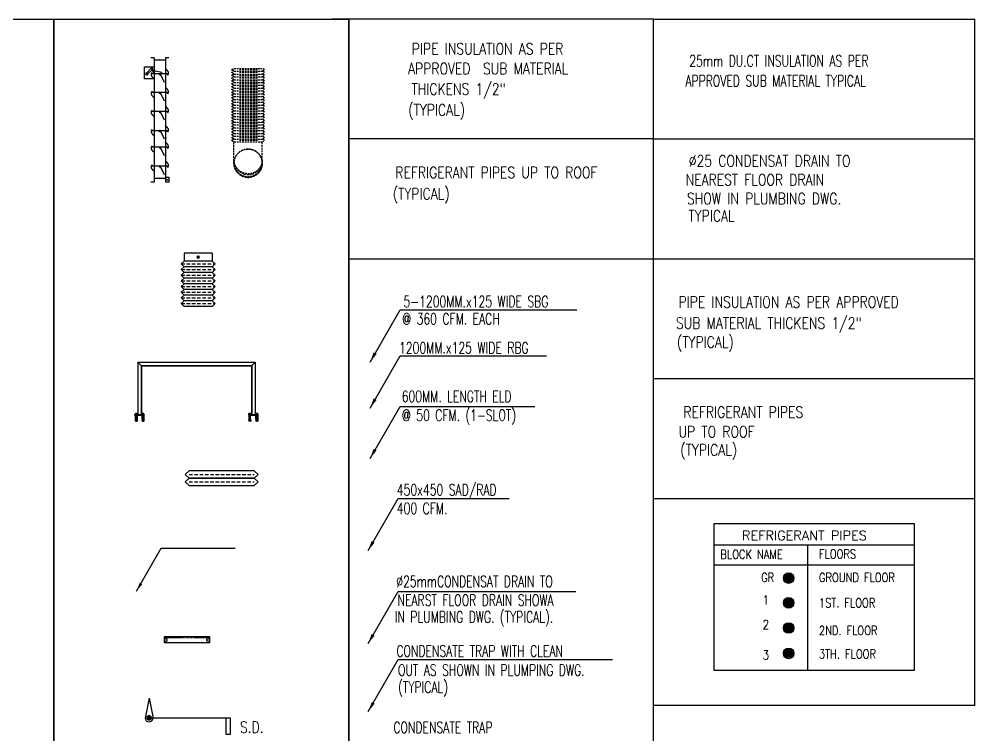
# Model space of a CAD drawing. Extents: x 462150 to 608263, y 35809 to 85242.
# Drawn here: x 589503 to 597953, y 74750 to 81073 of the extents above; entities that cross this region are included whole.
import ezdxf

# ---------------------------------------------------------------- set-up
doc = ezdxf.new("R2010")
doc.units = 0
doc.header["$LTSCALE"] = 500
doc.header["$MEASUREMENT"] = 0
for name, pattern in [('CENTER2', [1.125, 0.75, -0.125, 0.125, -0.125]), ('HIDDEN', [0.375, 0.25, -0.125]), ('HIDDEN2', [4.7625, 3.175, -1.5875])]:
    doc.linetypes.add(name, pattern=pattern)
for name, color, linetype in [('3-SUPPLY-DUCT', 3, 'Continuous'), ('6-RETURN-DUCT', 6, 'Continuous'), ('61-DUCT SUPPORT', 61, 'Continuous'), ('AC-TEXT', 7, 'Continuous'), ('AC.REF.1ST.', 200, 'Continuous'), ('AC.REF.2ND.', 100, 'Continuous'), ('AC.REF.3RD.', 146, 'Continuous'), ('AC.REF.GR.', 222, 'Continuous'), ('AC.S.D.', 41, 'Continuous'), ('GROUND FLOOR$0$AC-LEADER', 7, 'Continuous'), ('PL-W-TEXT', 7, 'Continuous'), ('SECOND fainl$0$AC-LEADER', 7, 'Continuous')]:
    doc.layers.add(name, color=color, linetype=linetype)
doc.styles.add('FF-LOOP', font='romanc.shx', dxfattribs={"height": 2})
doc.styles.add('GROUND FLOOR$0$ROMANS', font='ROMANS.shx', dxfattribs={"width": 0.8, "height": 100})
doc.styles.add('ROMANS', font='romans.shx', dxfattribs={"width": 0.8, "height": 100})
doc.styles.add('SECOND fainl$0$ROMANS', font='ROMANS.shx', dxfattribs={"width": 0.7, "height": 100})
doc.dimstyles.new('GROUND FLOOR$0$DIM-100', dxfattribs={"dimscale": 100, "dimtxt": 1, "dimasz": 0.9, "dimexe": 0.3, "dimexo": 0.3, "dimgap": 0.3, "dimtad": 1, "dimdec": 0, "dimrnd": 10, "dimzin": 0, "dimdsep": 46, "dimtxsty": 'GROUND FLOOR$0$ROMANS', "dimcen": 0, "dimdle": 2, "dimclrd": 30, "dimclre": 30, "dimclrt": 7, "dimadec": 0, "dimazin": 0, "dimtfac": 1, "dimtdec": 0, "dimtix": 1, "dimtmove": 2, "dimatfit": 3, "dimfxl": 100, "dimtolj": 1, "dimtzin": 0, "dimarcsym": 0})
doc.dimstyles.new('SECOND fainl$0$DIM-100', dxfattribs={"dimscale": 100, "dimtxt": 100, "dimasz": 0.9, "dimexe": 0.3, "dimexo": 0.3, "dimgap": 0.3, "dimtad": 1, "dimdec": 0, "dimrnd": 10, "dimzin": 0, "dimdsep": 46, "dimtxsty": 'SECOND fainl$0$ROMANS', "dimcen": 0, "dimdle": 2, "dimclrd": 30, "dimclre": 30, "dimclrt": 7, "dimadec": 0, "dimazin": 0, "dimtfac": 1, "dimtdec": 0, "dimtix": 1, "dimtmove": 2, "dimatfit": 3, "dimfxl": 100, "dimtolj": 1, "dimtzin": 0, "dimarcsym": 0})

# ---------------------------------------------------------------- blocks, each defined once
blk = doc.blocks.new('GR')
at = {"layer": 'AC.REF.GR.'}
blk.add_hatch(color=256, dxfattribs=at).paths.add_polyline_path([(-37.3, 0, 1), (37.3, 0, 1)])
for radius in [46.8, 37.3]:
    blk.add_circle((0, 0), radius, dxfattribs=at)
blk = doc.blocks.new('1')
at = {"layer": 'AC.REF.1ST.'}
blk.add_hatch(color=256, dxfattribs=at).paths.add_polyline_path([(-37.3, 0, 1), (37.3, 0, 1)])
for radius in [46.8, 37.3]:
    blk.add_circle((0, 0), radius, dxfattribs=at)
blk = doc.blocks.new('2')
at = {"layer": 'AC.REF.2ND.'}
blk.add_hatch(color=256, dxfattribs=at).paths.add_polyline_path([(-37.3, 0, 1), (37.3, 0, 1)])
for radius in [46.8, 37.3]:
    blk.add_circle((0, 0), radius, dxfattribs=at)
blk = doc.blocks.new('3')
at = {"layer": 'AC.REF.3RD.'}
blk.add_hatch(color=256, dxfattribs=at).paths.add_polyline_path([(-37.3, 0, 1), (37.3, 0, 1)])
for radius in [46.8, 37.3]:
    blk.add_circle((0, 0), radius, dxfattribs=at)
blk = doc.blocks.new('*U182')
at = {"color": 13, "linetype": 'HIDDEN', "ltscale": 0.25}
for p, q in [((-32.8, 368.4), (-32.7, -207.8)), ((32.9, 367.7), (32.8, -208.5))]:
    blk.add_line(p, q, dxfattribs=at)
at = {"color": 12, "linetype": 'Continuous'}
for points in [[(-32.8, -241.6), (-0.1, -207.8), (0.1, 368.4), (-32.8, 402.2), (-65.6, 368.4), (-65.4, -207.8), (-32.8, -241.6)], [(32.7, -242.3), (65.4, -208.5), (65.4, 367.7), (32.7, 401.5), (0.1, 368.4), (-0.1, -208.5), (32.7, -242.3)]]:
    blk.add_lwpolyline(points, dxfattribs=at)
blk = doc.blocks.new('*U184')
at = {"color": 9, "linetype": 'HIDDEN2', "ltscale": 0.005}
blk.add_line((-4.8, 21.2), (400, 21.2), dxfattribs=at)
at = {"color": 9, "linetype": 'Continuous'}
for points in [[(-4.8, -21.2), (400, -21.2), (400, 28.8), (-4.8, 28.8)], [(22.6, 7.2), (10.2, 14.3), (-2.2, 7.2), (-2.2, -7.2), (10.2, -14.3), (22.6, -7.2)], [(372.6, 7.2), (385, 14.3), (397.4, 7.2), (397.4, -7.2), (385, -14.3), (372.6, -7.2)]]:
    blk.add_lwpolyline(points, close=True, dxfattribs=at)
blk = doc.blocks.new('*U187')
at = {"layer": '61-DUCT SUPPORT', "color": 9, "ltscale": 0.5}
for p, q in [((-595.1, 30), (-595.1, -434.9)), ((-595.1, 30), (442.4, 30)), ((-565.1, 0), (-595.1, 30)), ((-565.1, 0), (-565.1, -434.9)), ((-565.1, 0), (412.4, 0)), ((412.4, 0), (442.4, 30)), ((442.4, 30), (442.4, -434.9)), ((-561.7, -3.3), (-561.8, -434.9)), ((-561.7, -3.3), (412.4, -3.3)), ((409.1, -3.3), (409.1, -434.9)), ((412.4, 0), (412.4, -434.9)), ((-608.4, -419.9), (-608.4, -498.4)), ((-548.8, -419.9), (-548.8, -498.4)), ((-623.9, -434.8), (-623.9, -439.2)), ((-623.9, -434.8), (-604.4, -434.9)), ((-623.9, -439.2), (-613.5, -439.2)), ((-617.1, -485.5), (-618.5, -493.5)), ((-618.5, -493.5), (-615.5, -490.4)), ((-616.7, -482.2), (-617.5, -485.5)), ((-599.3, -485.5), (-617.5, -485.5)), ((-616.4, -479), (-617.1, -482.2)), ((-599.7, -482.2), (-617.1, -482.2)), ((-616, -475.7), (-616.7, -479)), ((-616.7, -479), (-600, -479)), ((-616.4, -431.7), (-616.4, -425.1)), ((-614.3, -431.7), (-616.4, -431.7)), ((-616.4, -475.7), (-616.4, -446)), ((-600.4, -446), (-616.4, -446)), ((-600.4, -475.7), (-616.4, -475.7)), ((-600.4, -479), (-616.4, -479)), ((-615.5, -490.4), (-612.3, -492.8)), ((-602.3, -424.1), (-614.5, -424.1)), ((-602.5, -431.7), (-614.3, -431.7)), ((-612.8, -475.7), (-614.1, -492.9)), ((-613.5, -432.4), (-613.5, -445.1)), ((-613.5, -432.7), (-613.5, -432.7)), ((-613.5, -432.7), (-613.5, -432.7)), ((-612.8, -445.1), (-613.5, -445.9)), ((-603.2, -445.1), (-613.5, -445.1)), ((-603.2, -445.1), (-613.5, -445.9)), ((-613.5, -445.9), (-612.8, -446.6)), ((-612.8, -446.6), (-613.5, -447.3)), ((-603.2, -446.6), (-613.5, -447.3)), ((-613.5, -447.3), (-612.8, -448)), ((-612.8, -448), (-613.5, -448.8)), ((-603.2, -448), (-613.5, -448.8)), ((-613.5, -448.8), (-612.8, -449.5)), ((-612.8, -449.5), (-613.5, -450.2)), ((-603.2, -449.5), (-613.5, -450.2)), ((-613.5, -450.2), (-612.8, -451)), ((-612.8, -451), (-613.5, -451.7)), ((-603.2, -451), (-613.5, -451.7)), ((-613.5, -451.7), (-612.8, -452.4)), ((-612.8, -452.4), (-613.5, -453.1)), ((-603.2, -452.4), (-613.5, -453.1)), ((-613.5, -453.1), (-612.8, -453.9)), ((-612.8, -453.9), (-613.5, -454.6)), ((-603.2, -453.9), (-613.5, -454.6)), ((-613.5, -454.6), (-612.8, -455.3)), ((-612.8, -455.3), (-613.5, -456)), ((-603.2, -455.3), (-613.5, -456)), ((-613.5, -456), (-612.8, -456.8)), ((-612.8, -456.8), (-613.5, -457.5)), ((-603.2, -456.8), (-613.5, -457.5)), ((-613.5, -457.5), (-612.8, -458.2)), ((-612.8, -458.2), (-613.5, -458.9)), ((-603.2, -458.2), (-613.5, -458.9)), ((-613.5, -458.9), (-612.8, -459.7)), ((-604, -445.9), (-612.8, -446.6)), ((-604, -447.3), (-612.8, -448)), ((-604, -448.8), (-612.8, -449.5)), ((-604, -450.2), (-612.8, -451)), ((-604, -451.7), (-612.8, -452.4)), ((-604, -453.1), (-612.8, -453.9)), ((-604, -454.6), (-612.8, -455.3)), ((-604, -456), (-612.8, -456.8)), ((-604, -457.5), (-612.8, -458.2)), ((-604, -458.9), (-612.8, -459.7)), ((-612.8, -459.7), (-612.8, -474.6)), ((-612.8, -459.7), (-604, -459.7)), ((-612.8, -474.6), (-612.8, -475.7)), ((-612.4, -431.7), (-612.4, -425.1)), ((-612.3, -492.8), (-610.2, -488.6)), ((-604.7, -473.9), (-612.1, -473.9)), ((-610.2, -488.6), (-608.8, -470.8)), ((-608, -470.8), (-608.8, -470.8)), ((-606.6, -488.6), (-608, -470.8)), ((-604.4, -492.8), (-606.6, -488.6)), ((-604.4, -431.7), (-604.4, -425.1)), ((-604.4, -434.9), (-537.1, -434.9)), ((-601.3, -490.4), (-604.4, -492.8)), ((-603.2, -445.1), (-604, -445.9)), ((-604, -445.9), (-603.2, -446.6)), ((-603.2, -446.6), (-604, -447.3)), ((-604, -447.3), (-603.2, -448)), ((-603.2, -448), (-604, -448.8)), ((-604, -448.8), (-603.2, -449.5)), ((-603.2, -449.5), (-604, -450.2)), ((-604, -450.2), (-603.2, -451)), ((-603.2, -451), (-604, -451.7)), ((-604, -451.7), (-603.2, -452.4)), ((-603.2, -452.4), (-604, -453.1)), ((-604, -453.1), (-603.2, -453.9)), ((-603.2, -453.9), (-604, -454.6)), ((-604, -454.6), (-603.2, -455.3)), ((-603.2, -455.3), (-604, -456)), ((-604, -456), (-603.2, -456.8)), ((-603.2, -456.8), (-604, -457.5)), ((-604, -457.5), (-603.2, -458.2)), ((-603.2, -458.2), (-604, -458.9)), ((-604, -458.9), (-604, -459.7)), ((-604, -459.7), (-604, -475.7)), ((-604, -474.6), (-604, -475.7)), ((-604, -475.7), (-602.6, -492.9)), ((-603.2, -432.4), (-603.2, -445.1)), ((-603.2, -438.8), (-554, -438.8)), ((-603.2, -445.1), (-603.2, -445.1)), ((-600.4, -431.7), (-602.5, -431.7)), ((-598.2, -493.5), (-601.3, -490.4)), ((-600.8, -475.7), (-600, -479)), ((-600.4, -431.7), (-600.4, -425.1)), ((-600.4, -446), (-600.4, -475.7)), ((-600.4, -479), (-599.7, -482.2)), ((-600, -482.2), (-599.3, -485.5)), ((-599.7, -485.5), (-598.2, -493.5)), ((-557.5, -485.5), (-559, -493.5)), ((-559, -493.5), (-555.9, -490.4)), ((-557.2, -482.2), (-557.9, -485.5)), ((-539.7, -485.5), (-557.9, -485.5)), ((-556.8, -479), (-557.5, -482.2)), ((-540.1, -482.2), (-557.5, -482.2)), ((-556.4, -475.7), (-557.2, -479)), ((-557.2, -479), (-540.5, -479)), ((-556.8, -431.7), (-556.8, -425.1)), ((-554.7, -431.7), (-556.8, -431.7)), ((-556.8, -475.7), (-556.8, -446)), ((-540.8, -446), (-556.8, -446)), ((-540.8, -475.7), (-556.8, -475.7)), ((-540.8, -479), (-556.8, -479)), ((-555.9, -490.4), (-552.8, -492.8)), ((-542.7, -424.1), (-554.9, -424.1)), ((-542.9, -431.7), (-554.7, -431.7)), ((-553.2, -475.7), (-554.6, -492.9)), ((-554, -432.4), (-554, -445.1)), ((-554, -432.7), (-554, -432.7)), ((-554, -432.7), (-554, -432.7)), ((-553.2, -445.1), (-554, -445.9)), ((-543.7, -445.1), (-554, -445.1)), ((-543.7, -445.1), (-554, -445.9)), ((-554, -445.9), (-553.2, -446.6)), ((-553.2, -446.6), (-554, -447.3)), ((-543.7, -446.6), (-554, -447.3)), ((-554, -447.3), (-553.2, -448)), ((-553.2, -448), (-554, -448.8)), ((-543.7, -448), (-554, -448.8)), ((-554, -448.8), (-553.2, -449.5)), ((-553.2, -449.5), (-554, -450.2)), ((-543.7, -449.5), (-554, -450.2)), ((-554, -450.2), (-553.2, -451)), ((-553.2, -451), (-554, -451.7)), ((-543.7, -451), (-554, -451.7)), ((-554, -451.7), (-553.2, -452.4)), ((-553.2, -452.4), (-554, -453.1)), ((-543.7, -452.4), (-554, -453.1)), ((-554, -453.1), (-553.2, -453.9)), ((-553.2, -453.9), (-554, -454.6)), ((-543.7, -453.9), (-554, -454.6)), ((-554, -454.6), (-553.2, -455.3)), ((-553.2, -455.3), (-554, -456)), ((-543.7, -455.3), (-554, -456)), ((-554, -456), (-553.2, -456.8)), ((-553.2, -456.8), (-554, -457.5)), ((-543.7, -456.8), (-554, -457.5)), ((-554, -457.5), (-553.2, -458.2)), ((-553.2, -458.2), (-554, -458.9)), ((-543.7, -458.2), (-554, -458.9)), ((-554, -458.9), (-553.2, -459.7)), ((-544.4, -445.9), (-553.2, -446.6)), ((-544.4, -447.3), (-553.2, -448)), ((-544.4, -448.8), (-553.2, -449.5)), ((-544.4, -450.2), (-553.2, -451)), ((-544.4, -451.7), (-553.2, -452.4)), ((-544.4, -453.1), (-553.2, -453.9)), ((-544.4, -454.6), (-553.2, -455.3)), ((-544.4, -456), (-553.2, -456.8)), ((-544.4, -457.5), (-553.2, -458.2)), ((-544.4, -458.9), (-553.2, -459.7)), ((-553.2, -459.7), (-553.2, -474.6)), ((-553.2, -459.7), (-544.4, -459.7)), ((-553.2, -474.6), (-553.2, -475.7)), ((-552.8, -431.7), (-552.8, -425.1)), ((-552.8, -492.8), (-550.6, -488.6)), ((-545.1, -473.9), (-552.5, -473.9)), ((-550.6, -488.6), (-549.2, -470.8)), ((-548.4, -470.8), (-549.2, -470.8)), ((-547, -488.6), (-548.4, -470.8)), ((-544.9, -492.8), (-547, -488.6)), ((-541.7, -490.4), (-544.9, -492.8)), ((-544.8, -431.7), (-544.8, -425.1)), ((-543.7, -445.1), (-544.4, -445.9)), ((-544.4, -445.9), (-543.7, -446.6)), ((-543.7, -446.6), (-544.4, -447.3)), ((-544.4, -447.3), (-543.7, -448)), ((-543.7, -448), (-544.4, -448.8)), ((-544.4, -448.8), (-543.7, -449.5)), ((-543.7, -449.5), (-544.4, -450.2)), ((-544.4, -450.2), (-543.7, -451)), ((-543.7, -451), (-544.4, -451.7)), ((-544.4, -451.7), (-543.7, -452.4)), ((-543.7, -452.4), (-544.4, -453.1)), ((-544.4, -453.1), (-543.7, -453.9)), ((-543.7, -453.9), (-544.4, -454.6)), ((-544.4, -454.6), (-543.7, -455.3)), ((-543.7, -455.3), (-544.4, -456)), ((-544.4, -456), (-543.7, -456.8)), ((-543.7, -456.8), (-544.4, -457.5)), ((-544.4, -457.5), (-543.7, -458.2)), ((-543.7, -458.2), (-544.4, -458.9)), ((-544.4, -458.9), (-544.4, -459.7)), ((-544.4, -459.7), (-544.4, -475.7)), ((-544.4, -474.6), (-544.4, -475.7)), ((-544.4, -475.7), (-543, -492.9)), ((-543.7, -432.4), (-543.7, -445.1)), ((-537.1, -439.2), (-543.7, -439.2)), ((-543.7, -445.1), (-543.7, -445.1)), ((-540.8, -431.7), (-542.9, -431.7)), ((-538.7, -493.5), (-541.7, -490.4)), ((-541.2, -475.7), (-540.5, -479)), ((-540.8, -431.7), (-540.8, -425.1)), ((-540.8, -446), (-540.8, -475.7)), ((-540.8, -479), (-540.1, -482.2)), ((-540.5, -482.2), (-539.7, -485.5)), ((-540.1, -485.5), (-538.7, -493.5)), ((-537.1, -434.9), (-537.1, -439.2)), ((382.5, -434.9), (382.5, -439.2)), ((382.5, -434.9), (469, -434.9)), ((382.5, -439.2), (389.2, -439.2)), ((385.7, -485.5), (384.2, -493.5)), ((384.2, -493.5), (387.3, -490.4)), ((386, -482.2), (385.3, -485.5)), ((385.3, -485.5), (403.5, -485.5)), ((386.4, -479), (385.7, -482.2)), ((385.7, -482.2), (403.1, -482.2)), ((386.8, -475.7), (386, -479)), ((402.7, -479), (386, -479)), ((386.4, -431.7), (386.4, -425.2)), ((386.4, -431.7), (388.5, -431.7)), ((386.4, -446), (386.4, -475.7)), ((386.4, -446), (402.4, -446)), ((386.4, -475.7), (402.4, -475.7)), ((386.4, -479), (402.4, -479)), ((387.3, -490.4), (390.5, -492.8)), ((388.3, -424.1), (400.5, -424.1)), ((388.5, -431.7), (400.3, -431.7)), ((390, -475.7), (388.6, -493)), ((389.2, -432.4), (389.2, -445.2)), ((389.2, -445.2), (389.2, -445.2)), ((389.2, -445.2), (390, -445.9)), ((389.2, -445.2), (399.5, -445.2)), ((389.2, -445.2), (399.5, -445.9)), ((390, -445.9), (389.2, -446.6)), ((389.2, -446.6), (390, -447.3)), ((389.2, -446.6), (399.5, -447.3)), ((390, -447.3), (389.2, -448.1)), ((389.2, -448.1), (390, -448.8)), ((389.2, -448.1), (399.5, -448.8)), ((390, -448.8), (389.2, -449.5)), ((389.2, -449.5), (390, -450.2)), ((389.2, -449.5), (399.5, -450.2)), ((390, -450.2), (389.2, -451)), ((389.2, -451), (390, -451.7)), ((389.2, -451), (399.5, -451.7)), ((390, -451.7), (389.2, -452.4)), ((389.2, -452.4), (390, -453.1)), ((389.2, -452.4), (399.5, -453.1)), ((390, -453.1), (389.2, -453.9)), ((389.2, -453.9), (390, -454.6)), ((389.2, -453.9), (399.5, -454.6)), ((390, -454.6), (389.2, -455.3)), ((389.2, -455.3), (390, -456)), ((389.2, -455.3), (399.5, -456)), ((390, -456), (389.2, -456.8)), ((389.2, -456.8), (390, -457.5)), ((389.2, -456.8), (399.5, -457.5)), ((390, -457.5), (389.2, -458.2)), ((389.2, -458.2), (390, -459)), ((389.2, -458.2), (399.5, -459)), ((390, -445.9), (398.8, -446.6)), ((390, -447.3), (398.8, -448.1)), ((390, -448.8), (398.8, -449.5)), ((390, -450.2), (398.8, -451)), ((390, -451.7), (398.8, -452.4)), ((390, -453.1), (398.8, -453.9)), ((390, -454.6), (398.8, -455.3)), ((390, -456), (398.8, -456.8)), ((390, -457.5), (398.8, -458.2)), ((390, -459), (390, -459.7)), ((390, -459), (398.8, -459.7)), ((390, -459.7), (390, -475.7)), ((398.8, -459.7), (390, -459.7)), ((390, -474.6), (390, -475.7)), ((390.4, -431.7), (390.4, -425.2)), ((390.5, -492.8), (392.6, -488.6)), ((390.7, -473.9), (398.1, -473.9)), ((392.6, -488.6), (394, -470.8)), ((394, -470.8), (394.8, -470.8)), ((394.4, -424.1), (394.4, -498.4)), ((396.2, -488.6), (394.8, -470.8)), ((398.3, -492.8), (396.2, -488.6)), ((401.5, -490.4), (398.3, -492.8)), ((398.4, -431.7), (398.4, -425.2)), ((398.8, -445.2), (399.5, -445.9)), ((399.5, -445.9), (398.8, -446.6)), ((398.8, -446.6), (399.5, -447.3)), ((399.5, -447.3), (398.8, -448.1)), ((398.8, -448.1), (399.5, -448.8)), ((399.5, -448.8), (398.8, -449.5)), ((398.8, -449.5), (399.5, -450.2)), ((399.5, -450.2), (398.8, -451)), ((398.8, -451), (399.5, -451.7)), ((399.5, -451.7), (398.8, -452.4)), ((398.8, -452.4), (399.5, -453.1)), ((399.5, -453.1), (398.8, -453.9)), ((398.8, -453.9), (399.5, -454.6)), ((399.5, -454.6), (398.8, -455.3)), ((398.8, -455.3), (399.5, -456)), ((399.5, -456), (398.8, -456.8)), ((398.8, -456.8), (399.5, -457.5)), ((399.5, -457.5), (398.8, -458.2)), ((398.8, -458.2), (399.5, -459)), ((399.5, -459), (398.8, -459.7)), ((398.8, -459.7), (398.8, -474.6)), ((398.8, -474.6), (398.8, -475.7)), ((398.8, -475.7), (400.2, -493)), ((399.5, -432.4), (399.5, -445.2)), ((399.5, -432.7), (399.5, -432.7)), ((399.5, -432.7), (399.5, -432.7)), ((399.5, -439.2), (451.9, -439.2)), ((400.3, -431.7), (402.4, -431.7)), ((404.5, -493.5), (401.5, -490.4)), ((402, -475.7), (402.7, -479)), ((402.4, -431.7), (402.4, -425.2)), ((402.4, -475.7), (402.4, -446)), ((402.4, -479), (403.1, -482.2)), ((402.7, -482.2), (403.5, -485.5)), ((403.1, -485.5), (404.5, -493.5)), ((448.4, -485.5), (446.9, -493.5)), ((446.9, -493.5), (449.9, -490.4)), ((448.7, -482.2), (448, -485.5)), ((466.1, -485.5), (448, -485.5)), ((449.1, -479), (448.4, -482.2)), ((465.8, -482.2), (448.4, -482.2)), ((449.4, -475.7), (448.7, -479)), ((448.7, -479), (465.4, -479)), ((449.1, -431.7), (449.1, -425.2)), ((451.2, -431.7), (449.1, -431.7)), ((449.1, -475.7), (449.1, -446)), ((465.1, -446), (449.1, -446)), ((465.1, -475.7), (449.1, -475.7)), ((465.1, -479), (449.1, -479)), ((449.9, -490.4), (453.1, -492.8)), ((463.2, -424.1), (451, -424.1)), ((462.9, -431.7), (451.2, -431.7)), ((452.7, -475.7), (451.3, -493)), ((451.9, -432.4), (451.9, -445.2)), ((451.9, -432.7), (451.9, -432.7)), ((451.9, -432.7), (451.9, -432.7)), ((452.7, -445.2), (451.9, -445.9)), ((462.2, -445.2), (451.9, -445.2)), ((462.2, -445.2), (451.9, -445.9)), ((451.9, -445.9), (452.7, -446.6)), ((452.7, -446.6), (451.9, -447.3)), ((462.2, -446.6), (451.9, -447.3)), ((451.9, -447.3), (452.7, -448.1)), ((452.7, -448.1), (451.9, -448.8)), ((462.2, -448.1), (451.9, -448.8)), ((451.9, -448.8), (452.7, -449.5)), ((452.7, -449.5), (451.9, -450.2)), ((462.2, -449.5), (451.9, -450.2)), ((451.9, -450.2), (452.7, -451)), ((452.7, -451), (451.9, -451.7)), ((462.2, -451), (451.9, -451.7)), ((451.9, -451.7), (452.7, -452.4)), ((452.7, -452.4), (451.9, -453.1)), ((462.2, -452.4), (451.9, -453.1)), ((451.9, -453.1), (452.7, -453.9)), ((452.7, -453.9), (451.9, -454.6)), ((462.2, -453.9), (451.9, -454.6)), ((451.9, -454.6), (452.7, -455.3)), ((452.7, -455.3), (451.9, -456)), ((462.2, -455.3), (451.9, -456)), ((451.9, -456), (452.7, -456.8)), ((452.7, -456.8), (451.9, -457.5)), ((462.2, -456.8), (451.9, -457.5)), ((451.9, -457.5), (452.7, -458.2)), ((452.7, -458.2), (451.9, -459)), ((462.2, -458.2), (451.9, -459)), ((451.9, -459), (452.7, -459.7)), ((461.5, -445.9), (452.7, -446.6)), ((461.5, -447.3), (452.7, -448.1)), ((461.5, -448.8), (452.7, -449.5)), ((461.5, -450.2), (452.7, -451)), ((461.5, -451.7), (452.7, -452.4)), ((461.5, -453.1), (452.7, -453.9)), ((461.5, -454.6), (452.7, -455.3)), ((461.5, -456), (452.7, -456.8)), ((461.5, -457.5), (452.7, -458.2)), ((461.5, -459), (452.7, -459.7)), ((452.7, -459.7), (452.7, -474.6)), ((452.7, -459.7), (461.5, -459.7)), ((452.7, -474.6), (452.7, -475.7)), ((453.1, -431.7), (453.1, -425.2)), ((453.1, -492.8), (455.3, -488.6)), ((460.8, -473.9), (453.4, -473.9)), ((455.3, -488.6), (456.7, -470.8)), ((457.5, -470.8), (456.7, -470.8)), ((457.1, -424.1), (457.1, -498.4)), ((458.9, -488.6), (457.5, -470.8)), ((461, -492.8), (458.9, -488.6)), ((464.2, -490.4), (461, -492.8)), ((461.1, -431.7), (461.1, -425.2)), ((462.2, -445.2), (461.5, -445.9)), ((461.5, -445.9), (462.2, -446.6)), ((462.2, -446.6), (461.5, -447.3)), ((461.5, -447.3), (462.2, -448.1)), ((462.2, -448.1), (461.5, -448.8)), ((461.5, -448.8), (462.2, -449.5)), ((462.2, -449.5), (461.5, -450.2)), ((461.5, -450.2), (462.2, -451)), ((462.2, -451), (461.5, -451.7)), ((461.5, -451.7), (462.2, -452.4)), ((462.2, -452.4), (461.5, -453.1)), ((461.5, -453.1), (462.2, -453.9)), ((462.2, -453.9), (461.5, -454.6)), ((461.5, -454.6), (462.2, -455.3)), ((462.2, -455.3), (461.5, -456)), ((461.5, -456), (462.2, -456.8)), ((462.2, -456.8), (461.5, -457.5)), ((461.5, -457.5), (462.2, -458.2)), ((462.2, -458.2), (461.5, -459)), ((461.5, -459), (461.5, -459.7)), ((461.5, -459.7), (461.5, -475.7)), ((461.5, -474.6), (461.5, -475.7)), ((461.5, -475.7), (462.8, -493)), ((462.2, -432.4), (462.2, -445.2)), ((462.2, -438.8), (469, -438.8)), ((462.2, -445.2), (462.2, -445.2)), ((465.1, -431.7), (462.9, -431.7)), ((467.2, -493.5), (464.2, -490.4)), ((464.7, -475.7), (465.4, -479)), ((465.1, -431.7), (465.1, -425.2)), ((465.1, -446), (465.1, -475.7)), ((465.1, -479), (465.8, -482.2)), ((465.4, -482.2), (466.1, -485.5)), ((465.8, -485.5), (467.2, -493.5)), ((469, -434.9), (469, -438.8))]:
    blk.add_line(p, q, dxfattribs=at)
for centre, radius, start, end in [((-614.4, -426.4, 44062.2), 2.37, 32.66849, 147.33151), ((-614.3, -432.4, 44062.2), 0.726, 0, 90), ((-613.4, -493, 44062.2), 0.726, 175.54228, 249.20331), ((-612.1, -474.6, 44062.2), 0.726, 90, 180), ((-608.4, -431.9, 44062.2), 7.86, 59.48976, 120.51024), ((-604.7, -474.6, 44062.2), 0.726, 0, 90), ((-602.4, -426.4, 44062.2), 2.37, 32.66849, 147.33151), ((-602.5, -432.4, 44062.2), 0.726, 90, 180), ((-603.3, -493, 44062.2), 0.726, 290.79669, 4.45772), ((-554.8, -426.4, 44062.1), 2.37, 32.66849, 147.33151), ((-554.7, -432.4, 44062.1), 0.726, 0, 90), ((-553.9, -493, 44062.1), 0.726, 175.54228, 249.20331), ((-552.5, -474.6, 44062.1), 0.726, 90, 180), ((-548.8, -431.9, 44062.1), 7.86, 59.48976, 120.51024), ((-545.1, -474.6, 44062.1), 0.726, 0, 90), ((-542.8, -426.4, 44062.1), 2.37, 32.66849, 147.33151), ((-542.9, -432.4, 44062.1), 0.726, 90, 180), ((-543.8, -493, 44062.1), 0.726, 290.79669, 4.45772), ((388.4, -426.4, 44062.1), 2.37, 32.66849, 147.33151), ((388.5, -432.4, 44062.1), 0.726, 0, 90), ((389.3, -493, 44062.1), 0.726, 175.54228, 249.20331), ((390.7, -474.6, 44062.1), 0.726, 90, 180), ((394.4, -431.9, 44062.1), 7.86, 59.48976, 120.51024), ((398.1, -474.6, 44062.1), 0.726, 0, 90), ((400.4, -426.4, 44062.1), 2.37, 32.66849, 147.33151), ((400.3, -432.4, 44062.1), 0.726, 90, 180), ((399.4, -493, 44062.1), 0.726, 290.79669, 4.45772), ((451.1, -426.4, 44062.1), 2.37, 32.66849, 147.33151), ((451.2, -432.4, 44062.1), 0.726, 0, 90), ((452, -493, 44062.1), 0.726, 175.54228, 249.20331), ((453.4, -474.6, 44062.1), 0.726, 90, 180), ((457.1, -431.9, 44062.1), 7.86, 59.48976, 120.51024), ((460.8, -474.6, 44062.1), 0.726, 0, 90), ((463.1, -426.4, 44062.1), 2.37, 32.66849, 147.33151), ((462.9, -432.4, 44062.1), 0.726, 90, 180), ((462.1, -493, 44062.1), 0.726, 290.79669, 4.45772)]:
    blk.add_arc(centre, radius, start, end, dxfattribs=at)
blk = doc.blocks.new('*U190')
at = {"color": 12}
for p, q in [((322694.3, 20047.7), (322443.9, 20047.7)), ((322443.9, 20047.7), (322443.9, 19978.4)), ((322694.3, 20047.7), (322694.2, 19978.4)), ((322443.9, 19978.4), (322419, 19953.5)), ((322419, 19953.5), (322443.9, 19928.4)), ((322694.2, 19978.4), (322443.9, 19978.4)), ((322694.2, 19978.4), (322719.1, 19953.5)), ((322719.1, 19953.5), (322694.2, 19928.4)), ((322443.9, 19928.4), (322419, 19903.5)), ((322419, 19903.5), (322443.9, 19878.4)), ((322443.9, 19878.4), (322419, 19853.5)), ((322694.2, 19928.4), (322443.9, 19928.4)), ((322694.2, 19928.4), (322443.9, 19928.4)), ((322694.2, 19878.4), (322443.9, 19878.4)), ((322694.2, 19878.4), (322443.9, 19878.4)), ((322694.2, 19928.4), (322719.1, 19903.5)), ((322719.1, 19903.5), (322694.2, 19878.4)), ((322694.2, 19878.4), (322719.1, 19853.5)), ((322419, 19853.5), (322443.9, 19828.4)), ((322443.9, 19828.4), (322419, 19803.5)), ((322419, 19803.5), (322443.9, 19778.4)), ((322443.9, 19778.4), (322419, 19753.5)), ((322694.2, 19828.4), (322443.9, 19828.4)), ((322694.2, 19828.4), (322443.9, 19828.4)), ((322694.2, 19778.4), (322443.9, 19778.4)), ((322694.2, 19778.4), (322443.9, 19778.4)), ((322719.1, 19853.5), (322694.2, 19828.4)), ((322694.2, 19828.4), (322719.1, 19803.5)), ((322719.1, 19803.5), (322694.2, 19778.4)), ((322694.2, 19778.4), (322719.1, 19753.5)), ((322419, 19753.5), (322443.9, 19728.4)), ((322443.9, 19728.4), (322419, 19703.5)), ((322419, 19703.5), (322443.9, 19678.4)), ((322694.2, 19728.4), (322443.9, 19728.4)), ((322694.2, 19728.4), (322443.9, 19728.4)), ((322719.1, 19753.5), (322694.2, 19728.4)), ((322694.2, 19728.4), (322719.1, 19703.5)), ((322719.1, 19703.5), (322694.2, 19678.4)), ((322443.9, 19678.4), (322419, 19653.5)), ((322419, 19653.5), (322443.9, 19628.4)), ((322443.9, 19628.4), (322419, 19603.5)), ((322419, 19603.5), (322443.9, 19578.4)), ((322694.2, 19678.4), (322443.9, 19678.4)), ((322694.2, 19678.4), (322443.9, 19678.4)), ((322694.2, 19628.4), (322443.9, 19628.4)), ((322694.3, 19628.4), (322443.9, 19628.4)), ((322694.2, 19678.4), (322719.1, 19653.5)), ((322719.1, 19653.5), (322694.2, 19628.4)), ((322719.1, 19603.5), (322694.2, 19578.4)), ((322694.3, 19628.4), (322719.1, 19603.5)), ((322694.2, 19578.4), (322443.9, 19578.4))]:
    blk.add_line(p, q, dxfattribs=at)
at = {"color": 13, "linetype": 'HIDDEN', "ltscale": 0.25}
for p, q in [((322419.1, 19953.6), (322719, 19953.8)), ((322419.1, 19903.6), (322719, 19903.8)), ((322419.1, 19853.6), (322719, 19853.8)), ((322419.1, 19803.6), (322719, 19803.8)), ((322419.1, 19753.6), (322719, 19753.8)), ((322419.1, 19703.6), (322719, 19703.8)), ((322419.1, 19653.6), (322719.1, 19653.8)), ((322419.1, 19603.6), (322719.1, 19603.8))]:
    blk.add_line(p, q, dxfattribs=at)
blk.add_lwpolyline([(322510.7, 20042.2, 0, 0, 0), (322562.4, 20016.4, 15, 15, 1), (322575.8, 20009.7, 15, 15, 1), (322562.4, 20016.4, 0, 0, 0), (322620.7, 19987.2, 0, 0, 0)], format="xyseb", dxfattribs=at)
blk = doc.blocks.new('*U191')
at = {"color": 12, "linetype": 'HIDDEN2', "ltscale": 0.01}
for p, q in [((-124.7, 8.8), (-124.8, -177.1)), ((125.2, 10.8), (125.2, -177.1)), ((-124.8, -177.1), (-145.6, -189.6)), ((-145.6, -189.6), (-125.2, -202.1)), ((-124.8, -202.1), (-145.6, -214.6)), ((-145.6, -214.6), (-125.2, -227.1)), ((-124.8, -227.1), (-145.6, -239.6)), ((-145.6, -239.6), (-125.2, -252.1)), ((-124.8, -252.1), (-145.6, -264.6)), ((124.8, -202.1), (-125.2, -202.1)), ((124.8, -227.1), (-125.2, -227.1)), ((124.8, -252.1), (-125.2, -252.1)), ((125.2, -177.1), (-124.8, -177.1)), ((125.2, -177.1), (-124.8, -177.1)), ((125.2, -202.1), (-124.8, -202.1)), ((125.2, -202.1), (-124.8, -202.1)), ((125.2, -202.1), (-124.8, -202.1)), ((125.2, -227.1), (-124.8, -227.1)), ((125.2, -227.1), (-124.8, -227.1)), ((125.2, -227.1), (-124.8, -227.1)), ((125.2, -252.1), (-124.8, -252.1)), ((125.2, -252.1), (-124.8, -252.1)), ((125.2, -252.1), (-124.8, -252.1)), ((146.1, -189.6), (124.8, -202.1)), ((146.1, -214.6), (124.8, -227.1)), ((146.1, -239.6), (124.8, -252.1)), ((125.2, -177.1), (146.1, -189.6)), ((125.2, -202.1), (146.1, -214.6)), ((125.2, -227.1), (146.1, -239.6)), ((125.2, -252.1), (146.1, -264.6)), ((-145.6, -264.6), (-125.2, -277.1)), ((-124.8, -277.1), (-145.6, -289.6)), ((-145.6, -289.6), (-125.2, -302.1)), ((-124.8, -302.1), (-145.6, -314.6)), ((-145.6, -314.6), (-125.2, -327.1)), ((-124.8, -327.1), (-145.6, -339.6)), ((124.8, -277.1), (-125.2, -277.1)), ((124.8, -302.1), (-125.2, -302.1)), ((124.8, -327.1), (-125.2, -327.1)), ((125.2, -277.1), (-124.8, -277.1)), ((125.2, -277.1), (-124.8, -277.1)), ((125.2, -277.1), (-124.8, -277.1)), ((125.2, -302.1), (-124.8, -302.1)), ((125.2, -302.1), (-124.8, -302.1)), ((125.2, -302.1), (-124.8, -302.1)), ((125.2, -327.1), (-124.8, -327.1)), ((125.2, -327.1), (-124.8, -327.1)), ((125.2, -327.1), (-124.8, -327.1)), ((146.1, -264.6), (124.8, -277.1)), ((146.1, -289.6), (124.8, -302.1)), ((146.1, -314.6), (124.8, -327.1)), ((125.2, -277.1), (146.1, -289.6)), ((125.2, -302.1), (146.1, -314.6)), ((125.2, -327.1), (146.1, -339.6)), ((-145.6, -339.6), (-125.2, -352.1)), ((-124.8, -352.1), (-145.6, -364.6)), ((-145.6, -364.6), (-125.2, -377.1)), ((-124.8, -377.1), (-145.6, -389.6)), ((-145.6, -389.6), (-125.2, -402.1)), ((-124.8, -402.1), (-145.6, -414.6)), ((-145.6, -414.6), (-125.2, -427.1)), ((124.8, -352.1), (-125.2, -352.1)), ((124.8, -377.1), (-125.2, -377.1)), ((124.8, -402.1), (-125.2, -402.1)), ((125.2, -352.1), (-124.8, -352.1)), ((125.2, -352.1), (-124.8, -352.1)), ((125.2, -352.1), (-124.8, -352.1)), ((125.2, -377.1), (-124.8, -377.1)), ((125.2, -377.1), (-124.8, -377.1)), ((125.2, -377.1), (-124.8, -377.1)), ((125.2, -402.1), (-124.8, -402.1)), ((125.2, -402.1), (-124.8, -402.1)), ((125.2, -402.1), (-124.8, -402.1)), ((146.1, -339.6), (124.8, -352.1)), ((146.1, -364.6), (124.8, -377.1)), ((146.1, -389.6), (124.8, -402.1)), ((146.1, -414.6), (124.8, -427.1)), ((125.2, -352.1), (146.1, -364.6)), ((125.2, -377.1), (146.1, -389.6)), ((125.2, -402.1), (146.1, -414.6)), ((-124.8, -427.1), (-145.6, -439.6)), ((-145.6, -439.6), (-125.2, -452.1)), ((-124.8, -452.1), (-145.6, -464.6)), ((-145.6, -464.6), (-125.2, -477.1)), ((-124.8, -477.1), (-145.6, -489.6)), ((-145.6, -489.6), (-125.2, -502.1)), ((-124.8, -502.1), (-145.6, -514.6)), ((124.8, -427.1), (-125.2, -427.1)), ((124.8, -452.1), (-125.2, -452.1)), ((124.8, -477.1), (-125.2, -477.1)), ((124.8, -502.1), (-125.2, -502.1)), ((125.2, -427.1), (-124.8, -427.1)), ((125.2, -427.1), (-124.8, -427.1)), ((125.2, -427.1), (-124.8, -427.1)), ((125.2, -452.1), (-124.8, -452.1)), ((125.2, -452.1), (-124.8, -452.1)), ((125.2, -452.1), (-124.8, -452.1)), ((125.2, -477.1), (-124.8, -477.1)), ((125.2, -477.1), (-124.8, -477.1)), ((125.2, -477.1), (-124.8, -477.1)), ((125.2, -502.1), (-124.8, -502.1)), ((125.2, -502.1), (-124.8, -502.1)), ((125.2, -502.1), (-124.8, -502.1)), ((146.1, -439.6), (124.8, -452.1)), ((146.1, -464.6), (124.8, -477.1)), ((146.1, -489.6), (124.8, -502.1)), ((125.2, -427.1), (146.1, -439.6)), ((125.2, -452.1), (146.1, -464.6)), ((125.2, -477.1), (146.1, -489.6)), ((125.2, -502.1), (146.1, -514.6)), ((-145.6, -514.6), (-125.2, -527.1)), ((-124.8, -527.1), (-145.6, -539.6)), ((-145.6, -539.6), (-125.2, -552.1)), ((-124.8, -552.1), (-145.6, -564.6)), ((-145.6, -564.6), (-125.2, -577.1)), ((-124.8, -577.1), (-145.6, -589.6)), ((-145.6, -589.6), (-125.2, -602.1)), ((124.8, -527.1), (-125.2, -527.1)), ((124.8, -552.1), (-125.2, -552.1)), ((124.8, -577.1), (-125.2, -577.1)), ((125.2, -527.1), (-124.8, -527.1)), ((125.2, -527.1), (-124.8, -527.1)), ((125.2, -527.1), (-124.8, -527.1)), ((125.2, -552.1), (-124.8, -552.1)), ((125.2, -552.1), (-124.8, -552.1)), ((125.2, -552.1), (-124.8, -552.1)), ((125.2, -577.1), (-124.8, -577.1)), ((125.2, -577.1), (-124.8, -577.1)), ((125.2, -577.1), (-124.8, -577.1)), ((146.1, -514.6), (124.8, -527.1)), ((146.1, -539.6), (124.8, -552.1)), ((146.1, -564.6), (124.8, -577.1)), ((146.1, -589.6), (124.8, -602.1)), ((125.2, -527.1), (146.1, -539.6)), ((125.2, -552.1), (146.1, -564.6)), ((125.2, -577.1), (146.1, -589.6)), ((-124.8, -602.1), (-145.6, -614.6)), ((-145.6, -614.6), (-125.2, -627.1)), ((-124.8, -627.1), (-145.6, -639.6)), ((-145.6, -639.6), (-125.2, -652.1)), ((-124.8, -652.1), (-145.6, -664.6)), ((-145.6, -664.6), (-125.2, -677.1)), ((124.8, -602.1), (-125.2, -602.1)), ((124.8, -627.1), (-125.2, -627.1)), ((124.8, -652.1), (-125.2, -652.1)), ((125.2, -602.1), (-124.8, -602.1)), ((125.2, -602.1), (-124.8, -602.1)), ((125.2, -602.1), (-124.8, -602.1)), ((125.2, -627.1), (-124.8, -627.1)), ((125.2, -627.1), (-124.8, -627.1)), ((125.2, -627.1), (-124.8, -627.1)), ((125.2, -652.1), (-124.8, -652.1)), ((125.2, -652.1), (-124.8, -652.1)), ((125.2, -652.1), (-124.8, -652.1)), ((146.1, -614.6), (124.8, -627.1)), ((146.1, -639.6), (124.8, -652.1)), ((146.1, -664.6), (124.8, -677.1)), ((125.2, -602.1), (146.1, -614.6)), ((125.2, -627.1), (146.1, -639.6)), ((125.2, -652.1), (146.1, -664.6)), ((-124.8, -677.1), (-145.6, -689.6)), ((-145.6, -689.6), (-125.2, -702.1)), ((-124.8, -702.1), (-145.6, -714.6)), ((-145.6, -714.6), (-125.2, -727.1)), ((-124.8, -727.1), (-145.6, -739.6)), ((-145.6, -739.6), (-125.2, -752.1)), ((-124.8, -752.1), (-145.6, -764.6)), ((124.8, -677.1), (-125.2, -677.1)), ((124.8, -702.1), (-125.2, -702.1)), ((124.8, -727.1), (-125.2, -727.1)), ((124.8, -752.1), (-125.2, -752.1)), ((125.2, -677.1), (-124.8, -677.1)), ((125.2, -677.1), (-124.8, -677.1)), ((125.2, -677.1), (-124.8, -677.1)), ((125.2, -702.1), (-124.8, -702.1)), ((125.2, -702.1), (-124.8, -702.1)), ((125.2, -702.1), (-124.8, -702.1)), ((125.2, -727.1), (-124.8, -727.1)), ((125.2, -727.1), (-124.8, -727.1)), ((125.2, -727.1), (-124.8, -727.1)), ((125.2, -752.1), (-124.8, -752.1)), ((125.2, -752.1), (-124.8, -752.1)), ((125.2, -752.1), (-124.8, -752.1)), ((146.1, -689.6), (124.8, -702.1)), ((146.1, -714.6), (124.8, -727.1)), ((146.1, -739.6), (124.8, -752.1)), ((125.2, -677.1), (146.1, -689.6)), ((125.2, -702.1), (146.1, -714.6)), ((125.2, -727.1), (146.1, -739.6)), ((125.2, -752.1), (146.1, -764.6)), ((-145.6, -764.6), (-125.2, -777.1)), ((-124.8, -777.1), (-145.6, -789.6)), ((-145.6, -789.6), (-125.2, -802.1)), ((-124.8, -802.1), (-145.6, -814.6)), ((-145.6, -814.6), (-125.2, -827.1)), ((124.8, -777.1), (-125.2, -777.1)), ((124.8, -802.1), (-125.2, -802.1)), ((124.8, -827.1), (-125.2, -827.1)), ((125.2, -777.1), (-124.8, -777.1)), ((125.2, -777.1), (-124.8, -777.1)), ((125.2, -777.1), (-124.8, -777.1)), ((125.2, -802.1), (-124.8, -802.1)), ((125.2, -802.1), (-124.8, -802.1)), ((125.2, -802.1), (-124.8, -802.1)), ((125.2, -827.1), (-124.8, -827.1)), ((146.1, -764.6), (124.8, -777.1)), ((146.1, -789.6), (124.8, -802.1)), ((146.1, -814.6), (124.8, -827.1)), ((125.2, -777.1), (146.1, -789.6)), ((125.2, -802.1), (146.1, -814.6))]:
    blk.add_line(p, q, dxfattribs=at)
at = {"color": 11, "linetype": 'HIDDEN2', "ltscale": 0.01}
for p, q in [((-81.8, -189.6), (84.8, -189.6)), ((-81.8, -214.6), (84.8, -214.6)), ((-81.8, -239.6), (84.8, -239.6)), ((-81.8, -264.6), (84.8, -264.6)), ((-81.8, -289.6), (84.8, -289.6)), ((-81.8, -314.6), (84.8, -314.6)), ((-81.8, -339.6), (84.8, -339.6)), ((-81.8, -364.6), (84.8, -364.6)), ((-81.8, -389.6), (84.8, -389.6)), ((-81.8, -414.6), (84.8, -414.6)), ((-81.8, -439.6), (84.8, -439.6)), ((-81.8, -464.6), (84.8, -464.6)), ((-81.8, -489.6), (84.8, -489.6)), ((-81.8, -514.6), (84.8, -514.6)), ((-81.8, -539.6), (84.8, -539.6)), ((-81.8, -564.6), (84.8, -564.6)), ((-81.8, -589.6), (84.8, -589.6)), ((-81.8, -614.6), (84.8, -614.6)), ((-81.8, -639.6), (84.8, -639.6)), ((-81.8, -664.6), (84.8, -664.6)), ((-81.8, -689.6), (84.8, -689.6)), ((-81.8, -714.6), (84.8, -714.6)), ((-81.8, -739.6), (84.8, -739.6)), ((-81.8, -764.6), (84.8, -764.6)), ((-81.8, -789.6), (84.8, -789.6)), ((-81.8, -814.6), (84.8, -814.6))]:
    blk.add_line(p, q, dxfattribs=at)
at = {"color": 12, "linetype": 'HIDDEN2', "ltscale": 0.01}
blk.add_circle((0.2, 10.8), 125, dxfattribs=at)
at = {"color": 11, "linetype": 'HIDDEN2', "ltscale": 0.01}
for centre, radius, start, end in [((0.2, 10.8), 125, 90, 180), ((0.1, 4.8), 125, 0.25976, 177.24522), ((-0.4, -16.3), 127.3, 9.81016, 167.69475), ((-0.6, -28.8), 130.3, 15.217, 162.28792), ((0.2, 10.8), 125, 0, 90), ((0.2, 10.8), 125, 180, 270), ((0.2, 10.8), 125, 270, 0)]:
    blk.add_arc(centre, radius, start, end, dxfattribs=at)
blk = doc.blocks.new('FD-1100')
at = {"color": 12}
for p, q in [((-1100, 0.4), (-1100, -29.1)), ((-44.3, 0), (0, 0)), ((-44.3, -29.1), (-44.3, 0)), ((0, 0), (0, -29.1)), ((-1100, -29.1), (0, -29.1)), ((-1085.1, -85.5), (-1080.3, -79.6)), ((-1080.3, -29.1), (-1080.3, -128.4)), ((-970.7, -60.8), (-985.8, -135.1)), ((-958.3, -60.8), (-970.7, -60.8)), ((-958.7, -77.2), (-885.4, -39.5)), ((-947.5, -7.9), (-958.3, -1.4)), ((-947.5, -7.9), (-958.3, -14.4)), ((-958.3, -14.4), (-958.3, -72.3)), ((-947.5, -78.8), (-958.3, -72.3)), ((-947.5, -78.8), (-958.3, -85.2)), ((-792.3, -77.2), (-719, -39.5)), ((-781.1, -7.9), (-792, -1.4)), ((-781.1, -7.9), (-792, -14.4)), ((-792, -14.4), (-792, -72.3)), ((-781.1, -78.8), (-792, -72.3)), ((-781.1, -78.8), (-792, -85.2)), ((-626, -77.2), (-552.6, -39.5)), ((-614.7, -7.9), (-625.6, -1.4)), ((-614.7, -7.9), (-625.6, -14.4)), ((-625.6, -14.4), (-625.6, -72.3)), ((-614.7, -78.8), (-625.6, -72.3)), ((-614.7, -78.8), (-625.6, -85.2)), ((-456.6, -77.2), (-383.2, -39.5)), ((-445.3, -7.9), (-456.2, -1.4)), ((-445.3, -7.9), (-456.2, -14.4)), ((-456.2, -14.4), (-456.2, -72.3)), ((-445.3, -78.8), (-456.2, -72.3)), ((-445.3, -78.8), (-456.2, -85.2)), ((-309.6, -77.2), (-236.3, -39.5)), ((-298.4, -7.9), (-309.2, -1.4)), ((-298.4, -7.9), (-309.2, -14.4)), ((-309.2, -14.4), (-309.2, -72.3)), ((-298.4, -78.8), (-309.2, -72.3)), ((-298.4, -78.8), (-309.2, -85.2)), ((-143.2, -77.2), (-69.9, -39.5)), ((-132, -7.9), (-142.8, -1.4)), ((-132, -7.9), (-142.8, -14.4)), ((-142.8, -14.4), (-142.8, -72.3)), ((-132, -78.8), (-142.8, -72.3)), ((-132, -78.8), (-142.8, -85.2)), ((-39.4, -85.5), (-34.6, -79.6)), ((-34.6, -29.1), (-34.6, -128.4)), ((-1100, -128.4), (0, -128.4)), ((-1100, -128.4), (-1100, -157.9)), ((-1080.3, -90.1), (-1085.1, -85.5)), ((-968.3, -195.1), (-1009.1, -154.3)), ((-974.6, -129.8), (-1005.5, -145.3)), ((-973.6, -133.8), (-1000.1, -150.7)), ((-957.2, -184), (-998, -143.2)), ((-985.8, -135.1), (-958.3, -135.1)), ((-969.2, -149.6), (-958.3, -143.1)), ((-969.2, -149.6), (-958.3, -156.1)), ((-958.3, -85.2), (-958.3, -143.1)), ((-802.8, -149.6), (-792, -143.1)), ((-802.8, -149.6), (-792, -156.1)), ((-792, -85.2), (-792, -143.1)), ((-636.4, -149.6), (-625.6, -143.1)), ((-636.4, -149.6), (-625.6, -156.1)), ((-625.6, -85.2), (-625.6, -143.1)), ((-467, -149.6), (-456.2, -143.1)), ((-467, -149.6), (-456.2, -156.1)), ((-456.2, -85.2), (-456.2, -143.1)), ((-320.1, -149.6), (-309.2, -143.1)), ((-320.1, -149.6), (-309.2, -156.1)), ((-309.2, -85.2), (-309.2, -143.1)), ((-153.7, -149.6), (-142.8, -143.1)), ((-153.7, -149.6), (-142.8, -156.1)), ((-142.8, -85.2), (-142.8, -143.1)), ((-34.6, -90.1), (-39.4, -85.5)), ((0, -128.9), (0, -157.9))]:
    blk.add_line(p, q, dxfattribs=at)
at = {"color": 12, "linetype": 'CENTER2'}
for points in [[(-914.8, -215.4), (-1020.9, -215.4), (-1020.9, -128.4)], [(-914.8, -128.4), (-914.8, -215.4)]]:
    blk.add_lwpolyline(points, dxfattribs=at)
at = {"color": 12}
for centre, radius in [((-958.3, -78.8), 4.34), ((-792, -78.8), 4.34), ((-625.6, -78.8), 4.34), ((-456.2, -78.8), 4.34), ((-309.2, -78.8), 4.34), ((-142.8, -78.8), 4.34), ((-21.6, -14.6), 3.46), ((-1003.6, -148.7), 3.95), ((-973.6, -131.7), 2.13), ((-958.3, -194), 4.34)]:
    blk.add_circle(centre, radius, dxfattribs=at)
at = {"color": 12, "linetype": 'HIDDEN2'}
for centre, start, end in [((-959.6, -45.7), 88.3324, 157.92385), ((-793.3, -45.7), 88.3324, 157.92385), ((-626.9, -45.7), 88.3324, 157.92385), ((-456.2, -45.7), 88.3324, 157.92385), ((-309.2, -45.7), 88.3324, 157.92385), ((-144.1, -45.7), 88.3324, 157.92385), ((-957, -111.8), 268.3324, 337.92385), ((-790.7, -111.8), 268.3324, 337.92385), ((-624.3, -111.8), 268.3324, 337.92385), ((-454.9, -111.8), 268.3324, 337.92385), ((-307.9, -111.8), 268.3324, 337.92385), ((-141.6, -111.8), 268.3324, 337.92385)]:
    blk.add_arc(centre, 44.3, start, end, dxfattribs=at)
at = {"color": 12}
for centre, radius, start, end in [((-1003.6, -148.7), 7.84, 45, 225), ((-958.3, -194), 10.2, 185.1185, 84.8815)]:
    blk.add_arc(centre, radius, start, end, dxfattribs=at)

msp = doc.modelspace()

# ---------------------------------------------------------------- linework, layer by layer
for p, q in [((595110.3, 81073), (592268, 81073)), ((592418, 70987.2), (592418, 81073)), ((595110.3, 75008.5), (595110.3, 81073)), ((595110.3, 70987.2), (595110.3, 81073)), ((595110.3, 81073), (597952.5, 81073)), ((597952.5, 75008.5), (597952.5, 81073)), ((595110.3, 80014.7), (592418, 80014.7)), ((595110.3, 80014.7), (597952.5, 80014.7)), ((595110.3, 80014.7), (597952.5, 80014.7)), ((592418, 78956.4), (595110.3, 78956.4)), ((595110.3, 78956.4), (597952.5, 78956.4)), ((595110.3, 77898.1), (597952.5, 77898.1)), ((595110.3, 76839.7), (597952.5, 76839.7)), ((597952.5, 75008.5), (595110.3, 75008.5))]:
    msp.add_line(p, q)
for points in [[(587204.2, 81073), (589811.1, 81073), (589811.1, 70092.2), (587204.2, 70092.2)], [(589811.1, 81073), (592418, 81073), (592418, 70092.2), (589811.1, 70092.2)]]:
    msp.add_lwpolyline(points, close=True)
at = {"layer": 'AC-TEXT'}
for p, q in [((597418.6, 76425.6), (595644.2, 76425.6)), ((596476.2, 75321.4), (596476.2, 76425.6)), ((597418.6, 76249.7), (595644.2, 76249.7))]:
    msp.add_line(p, q, dxfattribs=at)
at = {"layer": 'AC.S.D.'}
for q in [(590616.6, 74898.7), (590688.7, 74898.7)]:
    msp.add_line((590652.6, 75075.1), q, dxfattribs=at)
at = {"layer": 'AC.S.D.', "const_width": 25}
msp.add_lwpolyline([(590652.6, 74888.4, 1), (590652.6, 74913.4, 1)], format="xyb", close=True, dxfattribs=at)
at = {"layer": 'AC.S.D.'}
msp.add_lwpolyline([(590652.6, 74900.9), (591367.8, 74900.9), (591367.8, 74752.3), (591333.3, 74752.3), (591333.3, 74900.9)], dxfattribs=at)
msp.add_arc((590652.6, 74900.9), 36.1, 183.48381, 356.51619, dxfattribs=at)
at = {"layer": 'PL-W-TEXT'}
msp.add_lwpolyline([(597418.6, 76614.8), (595644.2, 76614.8), (595644.2, 75321.4), (597418.6, 75321.4)], close=True, dxfattribs=at)

# ---------------------------------------------------------------- block references
at = {"rotation": 270}
msp.add_blockref('FD-1100', (590826.2, 79631.5), dxfattribs=at)
at = {"layer": '3-SUPPLY-DUCT'}
for name, p, rotation in [('*U191', (591528.1, 79811.1), 180), ('*U190', (268518.1, 58943.3), 0.002505412105947913), ('*U187', (591147.4, 78013.9), 359.9953186023449), ('*U182', (591374.1, 77018.7), 90)]:
    msp.add_blockref(name, p, dxfattribs=dict(at, rotation=rotation))
at = {"layer": '6-RETURN-DUCT'}
msp.add_blockref('*U184', (590790.4, 75588.5), dxfattribs=at)
at = {"layer": 'AC.REF.1ST.'}
msp.add_blockref('1', (596306.3, 75916.8), dxfattribs=at)
at = {"layer": 'AC.REF.2ND.'}
msp.add_blockref('2', (596306.3, 75694.5), dxfattribs=at)
at = {"layer": 'AC.REF.3RD.'}
msp.add_blockref('3', (596306.3, 75470.1), dxfattribs=at)
at = {"layer": 'AC.REF.GR.'}
msp.add_blockref('GR', (596306.3, 76135.1), dxfattribs=at)

# ---------------------------------------------------------------- texts
at = {"layer": 'AC-TEXT'}
for s, height, style, width, p in [('PIPE INSULATION AS PER', 100, 'ROMANS', 0.8, (592974.5, 80760.3, 0)), ('25mm DU.CT INSULATION AS PER', 100, 'ROMANS', 0.7, (595427.8, 80654.1, 0)), (' APPROVED  SUB MATERIAL  ', 100, 'ROMANS', 0.8, (592887.2, 80585.8, 0)), ('THICKENS 1/2" ', 100, 'ROMANS', 0.8, (592972.7, 80405.7, 0)), (' APPROVED SUB MATERIAL TYPICAL', 100, 'ROMANS', 0.7, (595345.1, 80477.6, 0)), (' (TYPICAL)', 100, 'ROMANS', 0.8, (592887.7, 80220.6, 0)), ('%%C25 CONDENSAT DRAIN TO', 100, 'ROMANS', 0.8, (595423.7, 79770.5, 0)), ('REFRIGERANT PIPES UP TO ROOF ', 100, 'ROMANS', 0.8, (592829.3, 79667.9, 0)), (' NEAREST FLOOR DRAIN ', 100, 'ROMANS', 0.8, (595341.5, 79603.8, 0)), ('(TYPICAL)', 100, 'ROMANS', 0.8, (592806.3, 79480.6, 0)), ('SHOW IN PLUMBING DWG.', 100, 'ROMANS', 0.8, (595407.4, 79437.2, 0)), (' TYPICAL', 100, 'ROMANS', 0.8, (595365.9, 79285.7, 0)), ('5-1200MM.x125 WIDE SBG', 100, 'SECOND fainl$0$ROMANS', 0.7, (592901.6, 78527.9, 0)), ('PIPE INSULATION AS PER APPROVED ', 100, 'ROMANS', 0.8, (595332.3, 78523.7, 0)), ('@ 360 CFM. EACH', 100, 'SECOND fainl$0$ROMANS', 0.7, (592888.6, 78375.3, 0)), (' SUB MATERIAL THICKENS 1/2" ', 100, 'ROMANS', 0.8, (595254.9, 78337.8, 0)), (' (TYPICAL)', 100, 'ROMANS', 0.8, (595263.1, 78170.2, 0)), ('1200MM.x125 WIDE RBG', 100, 'SECOND fainl$0$ROMANS', 0.7, (592861.9, 78119.2, 0)), ('600MM. LENGTH ELD', 100, 'SECOND fainl$0$ROMANS', 0.7, (592885.4, 77690.5, 0)), ('REFRIGERANT PIPES ', 100, 'ROMANS', 0.8, (595375.7, 77551.3, 0)), ('@ 50 CFM. (1-SLOT)', 100, 'SECOND fainl$0$ROMANS', 0.7, (592885.4, 77523.5, 0)), (' UP TO ROOF', 100, 'ROMANS', 0.8, (595277.9, 77378.3, 0)), ('(TYPICAL)', 100, 'ROMANS', 0.8, (595347.6, 77217.1, 0)), ('450x450 SAD/RAD', 100, 'SECOND fainl$0$ROMANS', 0.7, (592842.6, 76864.7, 0)), ('400 CFM.', 100, 'SECOND fainl$0$ROMANS', 0.7, (592842.6, 76701, 0)), ('BLOCK NAME', 80, 'ROMANS', 0.8, (595702.8, 76304.8, 0)), ('FLOORS', 80, 'ROMANS', 0.8, (596573.7, 76307.6, 0)), ('%%C25mmCONDENSAT DRAIN TO', 100, 'SECOND fainl$0$ROMANS', 0.7, (592837.6, 76055.3, 0)), ('GR', 80, 'ROMANS', 0.8, (596062.9, 76101.1, 0)), ('GROUND FLOOR', 80, 'ROMANS', 0.8, (596573.7, 76101.1, 0)), (' NEARST FLOOR DRAIN SHOWA ', 100, 'SECOND fainl$0$ROMANS', 0.7, (592800.7, 75890.3, 0)), ('1', 80, 'ROMANS', 0.8, (596077.1, 75902, 0)), ('1ST. FLOOR', 80, 'ROMANS', 0.8, (596573.7, 75876.7, 0)), (' IN PLUMBING DWG. (TYPICAL).', 100, 'SECOND fainl$0$ROMANS', 0.7, (592775.6, 75741.9, 0)), ('2', 80, 'ROMANS', 0.8, (596077.1, 75684.4, 0)), ('2ND. FLOOR', 80, 'ROMANS', 0.8, (596573.7, 75632.6, 0)), (' CONDENSATE TRAP WITH CLEAN ', 100, 'SECOND fainl$0$ROMANS', 0.7, (592790.1, 75440.9, 0)), ('3', 80, 'ROMANS', 0.8, (596077.1, 75416.5, 0)), ('3TH. FLOOR', 80, 'ROMANS', 0.8, (596573.7, 75425, 0)), ('OUT AS SHOWN IN PLUMPING DWG.  ', 100, 'SECOND fainl$0$ROMANS', 0.7, (592852.6, 75272.7, 0)), ('(TYPICAL)', 100, 'SECOND fainl$0$ROMANS', 0.7, (592854.3, 75122.7, 0)), ('S.D.', 100, 'ROMANS', 0.8, (591455.6, 74768.3, 0)), (' CONDENSATE TRAP', 100, 'SECOND fainl$0$ROMANS', 0.7, (592763.9, 74765.8, 0))]:
    msp.add_text(s, height=height, dxfattribs=dict(at, style=style, width=width)).set_placement(p)
at = {"layer": 'PL-W-TEXT', "style": 'FF-LOOP'}
msp.add_text('REFRIGERANT PIPES ', height=83.349, dxfattribs=at).set_placement((595893.8, 76470.5, 0))

# ---------------------------------------------------------------- leaders
at = {"layer": 'AC-TEXT'}
for points in [[(592605.7, 77637.7, 0), (592871.2, 78097.7, 0), (594165.4, 78097.7, 0)], [(592605.7, 77192.6, 0), (592871.2, 77652.5, 0), (594063.6, 77652.5, 0)], [(592588.2, 76378.3, 0), (592853.8, 76838.2, 0), (593834.3, 76838.2, 0)], [(592588.1, 75556.3, 0), (592853.6, 76016.3, 0), (594425.9, 76016.3, 0)], [(592589.5, 74955.7, 0), (592855, 75415.7, 0), (594749.3, 75415.7, 0)]]:
    msp.add_leader(points, dimstyle='SECOND fainl$0$DIM-100', override={"dimgap": 0.3, "dimtad": 0, "dimclrd": 7}, dxfattribs=at)
at = {"layer": 'GROUND FLOOR$0$AC-LEADER'}
msp.add_leader([(590540.9, 76018.9, 0), (590760.1, 76398.6, 0), (591413, 76398.6, 0)], dimstyle='GROUND FLOOR$0$DIM-100', override={"dimasz": 0.8, "dimgap": 0.3, "dimtad": 0, "dimclrd": 7}, dxfattribs=at)
at = {"layer": 'SECOND fainl$0$AC-LEADER', "color": 7}
msp.add_leader([(592605.7, 78043.7, 0), (592871.2, 78503.6, 0), (594433.6, 78503.6, 0)], dimstyle='SECOND fainl$0$DIM-100', override={"dimgap": 0.3, "dimtad": 0, "dimclrd": 7}, dxfattribs=at)

doc.saveas('drawing.dxf')
